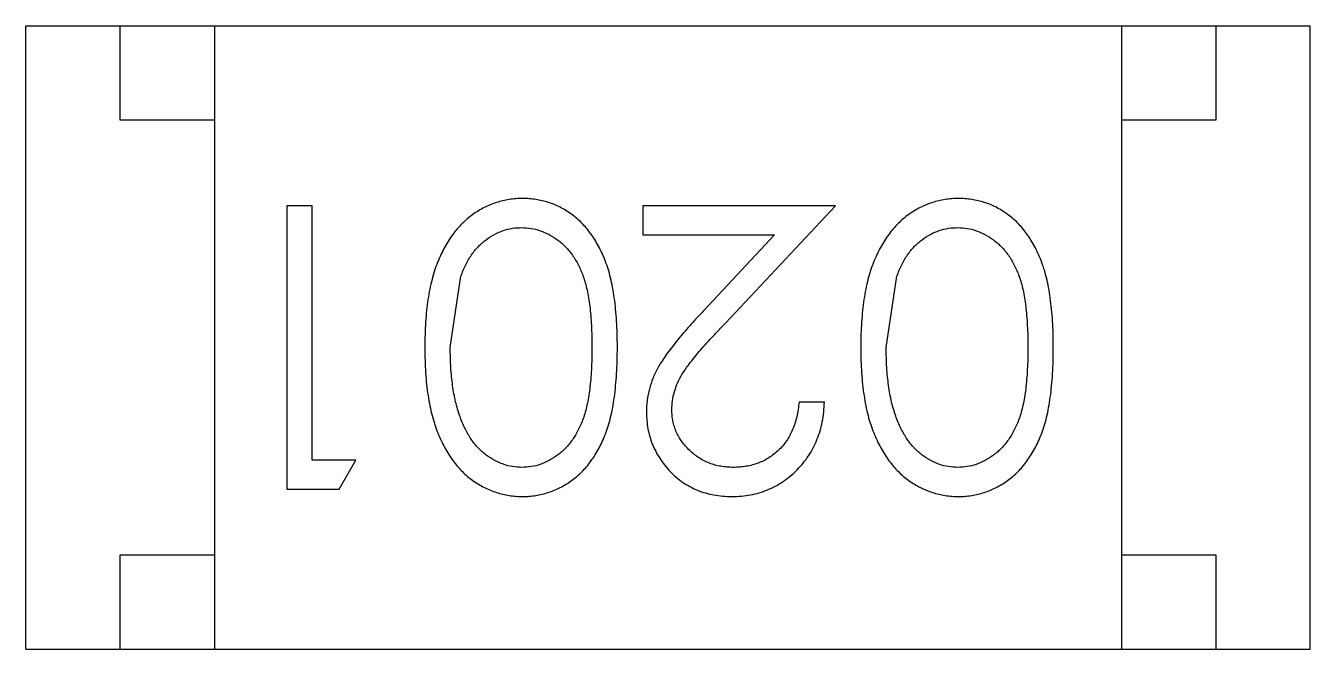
# Model space of a CAD drawing. Header units: inches. Extents: x 246 to 500, y -220 to -17.
# Drawn here: x 471.565 to 472.245, y -161.674 to -161.344 of the extents above; entities that cross this region are included whole.
import ezdxf

# ---------------------------------------------------------------- set-up
doc = ezdxf.new("R2010")
doc.units = ezdxf.units.IN
doc.header["$LTSCALE"] = 1.21
doc.header["$MEASUREMENT"] = 0
doc.layers.get('0').update_dxf_attribs({"linetype": 'CONTINUOUS'})

msp = doc.modelspace()

# ---------------------------------------------------------------- linework, layer by layer
at = {"color": 7, "linetype": 'Continuous'}
for p, q in [((471.56514, -161.34361), (472.24514, -161.34361)), ((471.56514, -161.67361), (471.56514, -161.34361)), ((471.61514, -161.39361), (471.61514, -161.34361)), ((471.66514, -161.34361), (471.66514, -161.67361)), ((472.14514, -161.34361), (472.14514, -161.67361)), ((472.19514, -161.34361), (472.19514, -161.39361)), ((472.24514, -161.67361), (472.24514, -161.34361)), ((471.66514, -161.39361), (471.61514, -161.39361)), ((472.19514, -161.39361), (472.14514, -161.39361)), ((471.71679, -161.43889), (471.70333, -161.43889)), ((471.70333, -161.43889), (471.70333, -161.58889)), ((471.71679, -161.5735), (471.71679, -161.43889)), ((471.99372, -161.43889), (471.89179, -161.43889)), ((471.89179, -161.43889), (471.89179, -161.45427)), ((471.93554, -161.50097), (471.99372, -161.43889)), ((471.89179, -161.45427), (471.9616, -161.45427)), ((471.9616, -161.45427), (471.92407, -161.49433)), ((471.78987, -161.51389), (471.79555, -161.47618)), ((472.02064, -161.51389), (472.02632, -161.47618)), ((471.98795, -161.54274), (471.97449, -161.54274)), ((471.73987, -161.5735), (471.71679, -161.5735)), ((471.73107, -161.58889), (471.73987, -161.5735)), ((471.70333, -161.58889), (471.73107, -161.58889)), ((471.61514, -161.62361), (471.66514, -161.62361)), ((471.61514, -161.67361), (471.61514, -161.62361)), ((472.14514, -161.62361), (472.19514, -161.62361)), ((472.19514, -161.62361), (472.19514, -161.67361)), ((471.56514, -161.67361), (472.24514, -161.67361))]:
    msp.add_line(p, q, dxfattribs=at)
for points, knots in [([(471.82818, -161.43504), (471.82699, -161.43506), (471.82461, -161.43509), (471.8211, -161.43555), (471.81766, -161.43619), (471.81431, -161.43713), (471.81106, -161.43835), (471.80786, -161.43978), (471.80477, -161.44154), (471.80175, -161.44352), (471.79887, -161.44577), (471.79614, -161.44831), (471.79353, -161.45107), (471.79113, -161.45413), (471.78888, -161.45743), (471.78681, -161.461), (471.78488, -161.4648), (471.7831, -161.46887), (471.78148, -161.47325), (471.78017, -161.478), (471.77899, -161.48309), (471.77802, -161.48854), (471.77733, -161.49436), (471.77677, -161.50053), (471.77649, -161.50707), (471.77644, -161.51153), (471.77641, -161.51383)], [0, 0, 0, 0, 0.033824, 0.067298, 0.10028, 0.133019, 0.165736, 0.198792, 0.232372, 0.266409, 0.301016, 0.336196, 0.371972, 0.408574, 0.446394, 0.485225, 0.525372, 0.567224, 0.611081, 0.65775, 0.70702, 0.759235, 0.814484, 0.873227, 0.934937, 1, 1, 1, 1]), ([(471.87833, -161.51383), (471.87832, -161.51144), (471.87829, -161.5068), (471.87799, -161.50004), (471.87749, -161.49368), (471.87676, -161.48774), (471.87587, -161.48221), (471.87482, -161.47706), (471.87348, -161.47234), (471.87198, -161.468), (471.87028, -161.464), (471.86842, -161.46028), (471.86641, -161.45681), (471.86423, -161.45361), (471.86193, -161.45063), (471.85946, -161.44791), (471.8568, -161.44548), (471.85401, -161.44328), (471.85108, -161.44136), (471.84807, -161.43967), (471.84498, -161.43821), (471.84178, -161.43708), (471.83851, -161.43617), (471.83515, -161.43551), (471.8317, -161.4351), (471.82937, -161.43506), (471.82818, -161.43504)], [0, 0, 0, 0, 0.068113, 0.132564, 0.193427, 0.250218, 0.303569, 0.353576, 0.400235, 0.443586, 0.484619, 0.524292, 0.56238, 0.599049, 0.63494, 0.669782, 0.704009, 0.737842, 0.771098, 0.803896, 0.836415, 0.868639, 0.900715, 0.933378, 0.966213, 1, 1, 1, 1]), ([(472.05895, -161.43504), (472.05776, -161.43506), (472.05538, -161.43509), (472.05187, -161.43555), (472.04843, -161.43619), (472.04508, -161.43713), (472.04183, -161.43835), (472.03863, -161.43978), (472.03554, -161.44154), (472.03252, -161.44352), (472.02963, -161.44577), (472.02691, -161.44831), (472.0243, -161.45107), (472.0219, -161.45413), (472.01965, -161.45743), (472.01758, -161.461), (472.01565, -161.4648), (472.01387, -161.46887), (472.01225, -161.47325), (472.01094, -161.478), (472.00976, -161.48309), (472.00879, -161.48854), (472.0081, -161.49436), (472.00754, -161.50053), (472.00726, -161.50707), (472.00721, -161.51154), (472.00718, -161.51383)], [0, 0, 0, 0, 0.033824, 0.067298, 0.10028, 0.133019, 0.165736, 0.198792, 0.232372, 0.266409, 0.301016, 0.336196, 0.371972, 0.408574, 0.446394, 0.485225, 0.525372, 0.567224, 0.611081, 0.65775, 0.70702, 0.759235, 0.814484, 0.873227, 0.934937, 1, 1, 1, 1]), ([(472.1091, -161.51383), (472.10909, -161.51144), (472.10906, -161.5068), (472.10875, -161.50004), (472.10826, -161.49368), (472.10753, -161.48774), (472.10663, -161.48221), (472.10558, -161.47706), (472.10425, -161.47234), (472.10275, -161.468), (472.10105, -161.464), (472.09919, -161.46028), (472.09718, -161.45681), (472.095, -161.45361), (472.0927, -161.45064), (472.09023, -161.44791), (472.08757, -161.44548), (472.08478, -161.44328), (472.08185, -161.44136), (472.07884, -161.43967), (472.07575, -161.43821), (472.07255, -161.43708), (472.06928, -161.43617), (472.06592, -161.43551), (472.06247, -161.4351), (472.06013, -161.43506), (472.05895, -161.43504)], [0, 0, 0, 0, 0.068113, 0.132564, 0.193427, 0.250218, 0.303569, 0.353576, 0.400235, 0.443586, 0.484619, 0.524292, 0.56238, 0.599049, 0.63494, 0.669782, 0.704009, 0.737842, 0.771098, 0.803896, 0.836415, 0.868639, 0.900715, 0.933378, 0.966213, 1, 1, 1, 1]), ([(471.79555, -161.47618), (471.79594, -161.47513), (471.7967, -161.47308), (471.79803, -161.47015), (471.79949, -161.46743), (471.80109, -161.4649), (471.80284, -161.46259), (471.80469, -161.46045), (471.8067, -161.45854), (471.80951, -161.4563), (471.8132, -161.45394), (471.8179, -161.45195), (471.82275, -161.45063), (471.82607, -161.4505), (471.82773, -161.45043)], [0, 0, 0, 0, 0.075949, 0.148549, 0.218996, 0.286119, 0.351826, 0.416074, 0.478265, 0.540325, 0.660405, 0.774606, 0.887187, 1, 1, 1, 1]), ([(471.82773, -161.45043), (471.82938, -161.45051), (471.83269, -161.45068), (471.83756, -161.45198), (471.8423, -161.45405), (471.84606, -161.45643), (471.84891, -161.45873), (471.85097, -161.46065), (471.85286, -161.4628), (471.85464, -161.46511), (471.85627, -161.46762), (471.85773, -161.47034), (471.85909, -161.47324), (471.86033, -161.47635), (471.86143, -161.47976), (471.86235, -161.48353), (471.86311, -161.48767), (471.86379, -161.49218), (471.86424, -161.49708), (471.8646, -161.50235), (471.86486, -161.508), (471.86487, -161.51189), (471.86487, -161.51389)], [0, 0, 0, 0, 0.060034, 0.120278, 0.182348, 0.247919, 0.281641, 0.315701, 0.350322, 0.385703, 0.421819, 0.459196, 0.497866, 0.538301, 0.58121, 0.628183, 0.679403, 0.734699, 0.794074, 0.858416, 0.927049, 1, 1, 1, 1]), ([(472.02632, -161.47618), (472.02671, -161.47513), (472.02747, -161.47308), (472.0288, -161.47015), (472.03026, -161.46743), (472.03186, -161.4649), (472.03361, -161.46259), (472.03546, -161.46045), (472.03747, -161.45854), (472.04028, -161.4563), (472.04397, -161.45394), (472.04867, -161.45195), (472.05352, -161.45063), (472.05684, -161.4505), (472.0585, -161.45043)], [0, 0, 0, 0, 0.075949, 0.148549, 0.218996, 0.286119, 0.351826, 0.416074, 0.478265, 0.540325, 0.660405, 0.774606, 0.887187, 1, 1, 1, 1]), ([(472.0585, -161.45043), (472.06015, -161.45051), (472.06346, -161.45068), (472.06833, -161.45198), (472.07307, -161.45405), (472.07683, -161.45643), (472.07968, -161.45873), (472.08174, -161.46065), (472.08363, -161.4628), (472.08541, -161.46511), (472.08704, -161.46762), (472.0885, -161.47034), (472.08986, -161.47324), (472.0911, -161.47635), (472.0922, -161.47976), (472.09312, -161.48353), (472.09388, -161.48767), (472.09456, -161.49218), (472.09501, -161.49708), (472.09537, -161.50235), (472.09563, -161.508), (472.09564, -161.51189), (472.09564, -161.51389)], [0, 0, 0, 0, 0.060034, 0.120278, 0.182348, 0.247919, 0.281641, 0.315701, 0.350322, 0.385703, 0.421819, 0.459196, 0.497866, 0.538301, 0.58121, 0.628183, 0.679403, 0.734699, 0.794074, 0.858416, 0.927049, 1, 1, 1, 1]), ([(471.92407, -161.49433), (471.92263, -161.49587), (471.91986, -161.49884), (471.91591, -161.50319), (471.91235, -161.50732), (471.90916, -161.5112), (471.9063, -161.51482), (471.90384, -161.51821), (471.90173, -161.52136), (471.8994, -161.52518), (471.89709, -161.52993), (471.89516, -161.53583), (471.89393, -161.54191), (471.89379, -161.54605), (471.89372, -161.54814)], [0, 0, 0, 0, 0.09953, 0.192079, 0.277712, 0.357454, 0.429648, 0.495771, 0.555538, 0.608657, 0.707578, 0.804328, 0.901298, 1, 1, 1, 1]), ([(471.90718, -161.54694), (471.90724, -161.54531), (471.90737, -161.54208), (471.9084, -161.53729), (471.91011, -161.53264), (471.91209, -161.52883), (471.91413, -161.52571), (471.91602, -161.52303), (471.91837, -161.5201), (471.92102, -161.51682), (471.9241, -161.51328), (471.92756, -161.50943), (471.93141, -161.50529), (471.93413, -161.50245), (471.93554, -161.50097)], [0, 0, 0, 0, 0.088014, 0.174976, 0.2638, 0.355443, 0.406413, 0.465519, 0.533076, 0.609353, 0.693899, 0.787171, 0.889197, 1, 1, 1, 1]), ([(471.77641, -161.51383), (471.77644, -161.51613), (471.77649, -161.52062), (471.77678, -161.52719), (471.77732, -161.53339), (471.77806, -161.53924), (471.77902, -161.54471), (471.78017, -161.54984), (471.7816, -161.55459), (471.78318, -161.55901), (471.78501, -161.56309), (471.78691, -161.56694), (471.78904, -161.57048), (471.79127, -161.5738), (471.7937, -161.57682), (471.79626, -161.5796), (471.79897, -161.58212), (471.80186, -161.58435), (471.80483, -161.58634), (471.80792, -161.58804), (471.81109, -161.5895), (471.81435, -161.59067), (471.81768, -161.59161), (471.82111, -161.59227), (471.82462, -161.59267), (471.82699, -161.59271), (471.82818, -161.59273)], [0, 0, 0, 0, 0.065278, 0.127205, 0.186168, 0.241675, 0.294115, 0.343609, 0.390387, 0.434463, 0.476646, 0.517002, 0.555936, 0.593716, 0.630057, 0.665601, 0.700745, 0.734917, 0.768681, 0.802087, 0.834849, 0.867433, 0.900138, 0.932806, 0.966212, 1, 1, 1, 1]), ([(471.82773, -161.57735), (471.82609, -161.57726), (471.82281, -161.57709), (471.81796, -161.57585), (471.81329, -161.5737), (471.80954, -161.57137), (471.80668, -161.56908), (471.80463, -161.56707), (471.80267, -161.56486), (471.80087, -161.56237), (471.79919, -161.55966), (471.79764, -161.55671), (471.79618, -161.55353), (471.79486, -161.55011), (471.79371, -161.54643), (471.79263, -161.54254), (471.79182, -161.53836), (471.79108, -161.53396), (471.79057, -161.52929), (471.79012, -161.52438), (471.78994, -161.51922), (471.78989, -161.51569), (471.78987, -161.51389)], [0, 0, 0, 0, 0.059689, 0.119507, 0.181075, 0.246162, 0.279894, 0.314468, 0.350403, 0.387474, 0.426147, 0.466624, 0.508745, 0.553328, 0.600058, 0.649177, 0.700552, 0.754894, 0.811825, 0.871514, 0.934319, 1, 1, 1, 1]), ([(471.86487, -161.51389), (471.86487, -161.5159), (471.86486, -161.51981), (471.86459, -161.52547), (471.86426, -161.53075), (471.86373, -161.53565), (471.86314, -161.54018), (471.8623, -161.54432), (471.8614, -161.54808), (471.8603, -161.55149), (471.85906, -161.5546), (471.85771, -161.55751), (471.85621, -161.56021), (471.85458, -161.56271), (471.85283, -161.56504), (471.85094, -161.56717), (471.84892, -161.56912), (471.84606, -161.57136), (471.84232, -161.57372), (471.83762, -161.57586), (471.83271, -161.57709), (471.82939, -161.57726), (471.82773, -161.57735)], [0, 0, 0, 0, 0.073302, 0.142286, 0.206253, 0.266017, 0.321612, 0.372532, 0.419497, 0.462398, 0.502825, 0.541489, 0.579034, 0.615143, 0.650298, 0.684912, 0.718701, 0.752189, 0.817245, 0.879117, 0.939613, 1, 1, 1, 1]), ([(471.82818, -161.59273), (471.82937, -161.59272), (471.8317, -161.59268), (471.83515, -161.59227), (471.83852, -161.59162), (471.84181, -161.59066), (471.84503, -161.58951), (471.84815, -161.58805), (471.85117, -161.58633), (471.85413, -161.58438), (471.85693, -161.58216), (471.85961, -161.57972), (471.86207, -161.57699), (471.8644, -161.57404), (471.86654, -161.57082), (471.86858, -161.56739), (471.8704, -161.56368), (471.87207, -161.55971), (471.87355, -161.55541), (471.87483, -161.55071), (471.87595, -161.5456), (471.87679, -161.54006), (471.87748, -161.53409), (471.87799, -161.52771), (471.87829, -161.5209), (471.87832, -161.51623), (471.87833, -161.51383)], [0, 0, 0, 0, 0.033742, 0.066533, 0.099153, 0.13154, 0.164087, 0.196563, 0.229707, 0.263315, 0.297504, 0.331686, 0.366482, 0.4021, 0.438958, 0.476748, 0.515985, 0.556589, 0.599519, 0.645765, 0.695487, 0.748721, 0.805687, 0.866754, 0.931405, 1, 1, 1, 1]), ([(472.00718, -161.51383), (472.00721, -161.51613), (472.00726, -161.52062), (472.00755, -161.52719), (472.00809, -161.53339), (472.00883, -161.53924), (472.00979, -161.54471), (472.01094, -161.54984), (472.01237, -161.55459), (472.01395, -161.55901), (472.01578, -161.56309), (472.01768, -161.56694), (472.01981, -161.57048), (472.02204, -161.5738), (472.02447, -161.57682), (472.02702, -161.5796), (472.02974, -161.58212), (472.03262, -161.58435), (472.0356, -161.58634), (472.03869, -161.58804), (472.04186, -161.58951), (472.04512, -161.59067), (472.04845, -161.59161), (472.05188, -161.59227), (472.05539, -161.59267), (472.05776, -161.59271), (472.05895, -161.59274)], [0, 0, 0, 0, 0.065278, 0.127205, 0.186168, 0.241675, 0.294115, 0.343609, 0.390387, 0.434463, 0.476646, 0.517002, 0.555936, 0.593716, 0.630057, 0.665601, 0.700745, 0.734917, 0.768681, 0.802087, 0.834849, 0.867433, 0.900138, 0.932806, 0.966212, 1, 1, 1, 1]), ([(472.0585, -161.57735), (472.05686, -161.57726), (472.05358, -161.57709), (472.04873, -161.57585), (472.04406, -161.57371), (472.04031, -161.57137), (472.03745, -161.56908), (472.0354, -161.56707), (472.03344, -161.56486), (472.03164, -161.56237), (472.02996, -161.55966), (472.0284, -161.55671), (472.02695, -161.55353), (472.02563, -161.55011), (472.02448, -161.54643), (472.0234, -161.54254), (472.02259, -161.53836), (472.02185, -161.53396), (472.02134, -161.52929), (472.02089, -161.52438), (472.02071, -161.51922), (472.02066, -161.51569), (472.02064, -161.51389)], [0, 0, 0, 0, 0.059689, 0.119507, 0.181075, 0.246162, 0.279894, 0.314468, 0.350403, 0.387474, 0.426147, 0.466624, 0.508745, 0.553328, 0.600058, 0.649177, 0.700552, 0.754894, 0.811825, 0.871514, 0.934319, 1, 1, 1, 1]), ([(472.09564, -161.51389), (472.09564, -161.5159), (472.09563, -161.51981), (472.09536, -161.52547), (472.09503, -161.53075), (472.0945, -161.53565), (472.09391, -161.54018), (472.09307, -161.54432), (472.09217, -161.54808), (472.09107, -161.55149), (472.08983, -161.5546), (472.08848, -161.55751), (472.08698, -161.56021), (472.08534, -161.56271), (472.0836, -161.56505), (472.08171, -161.56717), (472.07969, -161.56912), (472.07683, -161.57136), (472.07309, -161.57372), (472.06839, -161.57586), (472.06348, -161.57709), (472.06016, -161.57726), (472.0585, -161.57735)], [0, 0, 0, 0, 0.073302, 0.142286, 0.206253, 0.266017, 0.321612, 0.372532, 0.419497, 0.462398, 0.502825, 0.541489, 0.579034, 0.615143, 0.650298, 0.684912, 0.718701, 0.752189, 0.817245, 0.879117, 0.939613, 1, 1, 1, 1]), ([(472.05895, -161.59274), (472.06013, -161.59272), (472.06247, -161.59268), (472.06592, -161.59227), (472.06929, -161.59162), (472.07258, -161.59066), (472.0758, -161.58951), (472.07891, -161.58805), (472.08194, -161.58633), (472.0849, -161.58438), (472.0877, -161.58216), (472.09038, -161.57972), (472.09283, -161.57699), (472.09517, -161.57404), (472.09731, -161.57082), (472.09935, -161.56739), (472.10117, -161.56368), (472.10284, -161.55971), (472.10432, -161.55541), (472.1056, -161.55071), (472.10672, -161.5456), (472.10756, -161.54006), (472.10825, -161.53409), (472.10876, -161.52771), (472.10906, -161.5209), (472.10909, -161.51623), (472.1091, -161.51383)], [0, 0, 0, 0, 0.033742, 0.066533, 0.099153, 0.13154, 0.164087, 0.196563, 0.229707, 0.263315, 0.297504, 0.331686, 0.366482, 0.4021, 0.438958, 0.476748, 0.515985, 0.556589, 0.599519, 0.645765, 0.695487, 0.748721, 0.805687, 0.866754, 0.931405, 1, 1, 1, 1]), ([(471.93972, -161.57735), (471.9386, -161.57732), (471.93639, -161.57726), (471.93317, -161.57683), (471.93006, -161.57614), (471.9271, -161.57515), (471.92426, -161.57388), (471.92155, -161.57234), (471.919, -161.57049), (471.91658, -161.5684), (471.91438, -161.56613), (471.91248, -161.5637), (471.91083, -161.56118), (471.90948, -161.55855), (471.90845, -161.55579), (471.90773, -161.55294), (471.90726, -161.54998), (471.90721, -161.54797), (471.90718, -161.54694)], [0, 0, 0, 0, 0.068027, 0.133505, 0.19695, 0.26027, 0.322741, 0.384982, 0.448465, 0.513424, 0.578224, 0.640011, 0.700094, 0.760067, 0.819012, 0.877878, 0.938035, 1, 1, 1, 1]), ([(471.93903, -161.59274), (471.9407, -161.5927), (471.944, -161.59263), (471.94883, -161.59195), (471.95345, -161.59083), (471.95789, -161.58931), (471.96209, -161.58729), (471.96611, -161.58488), (471.96994, -161.58202), (471.97349, -161.57871), (471.97676, -161.57511), (471.97964, -161.57121), (471.98207, -161.56705), (471.98409, -161.56265), (471.98573, -161.55803), (471.98688, -161.55314), (471.98769, -161.54803), (471.98786, -161.54452), (471.98795, -161.54274)], [0, 0, 0, 0, 0.06445, 0.126725, 0.187421, 0.247417, 0.306749, 0.366595, 0.427749, 0.490235, 0.553031, 0.614805, 0.676505, 0.738096, 0.801021, 0.864897, 0.931209, 1, 1, 1, 1]), ([(471.97449, -161.54274), (471.97436, -161.54407), (471.97411, -161.54668), (471.97336, -161.55045), (471.97242, -161.554), (471.97119, -161.55733), (471.96967, -161.56041), (471.96793, -161.56327), (471.96594, -161.56591), (471.96368, -161.56828), (471.96122, -161.57041), (471.9586, -161.57228), (471.95582, -161.57386), (471.95289, -161.57512), (471.94981, -161.57611), (471.94658, -161.57684), (471.9432, -161.57726), (471.94089, -161.57732), (471.93972, -161.57735)], [0, 0, 0, 0, 0.073648, 0.143686, 0.210962, 0.275557, 0.338064, 0.399311, 0.4594, 0.51934, 0.579024, 0.637809, 0.695959, 0.754122, 0.813113, 0.873453, 0.935561, 1, 1, 1, 1]), ([(471.89372, -161.54814), (471.89376, -161.54963), (471.89385, -161.55255), (471.89442, -161.55686), (471.89543, -161.56101), (471.89676, -161.56503), (471.89857, -161.56887), (471.90074, -161.57257), (471.90327, -161.57614), (471.90621, -161.57949), (471.90941, -161.58263), (471.91296, -161.5853), (471.9167, -161.58761), (471.92069, -161.58953), (471.92495, -161.59095), (471.92944, -161.59197), (471.93415, -161.59262), (471.93738, -161.5927), (471.93903, -161.59274)], [0, 0, 0, 0, 0.06271, 0.123347, 0.183401, 0.242828, 0.302097, 0.36242, 0.423725, 0.487032, 0.550491, 0.612709, 0.674265, 0.73617, 0.799211, 0.863483, 0.930525, 1, 1, 1, 1])]:
    msp.add_open_spline(points, degree=3, knots=knots, dxfattribs=at)

doc.saveas('drawing.dxf')
